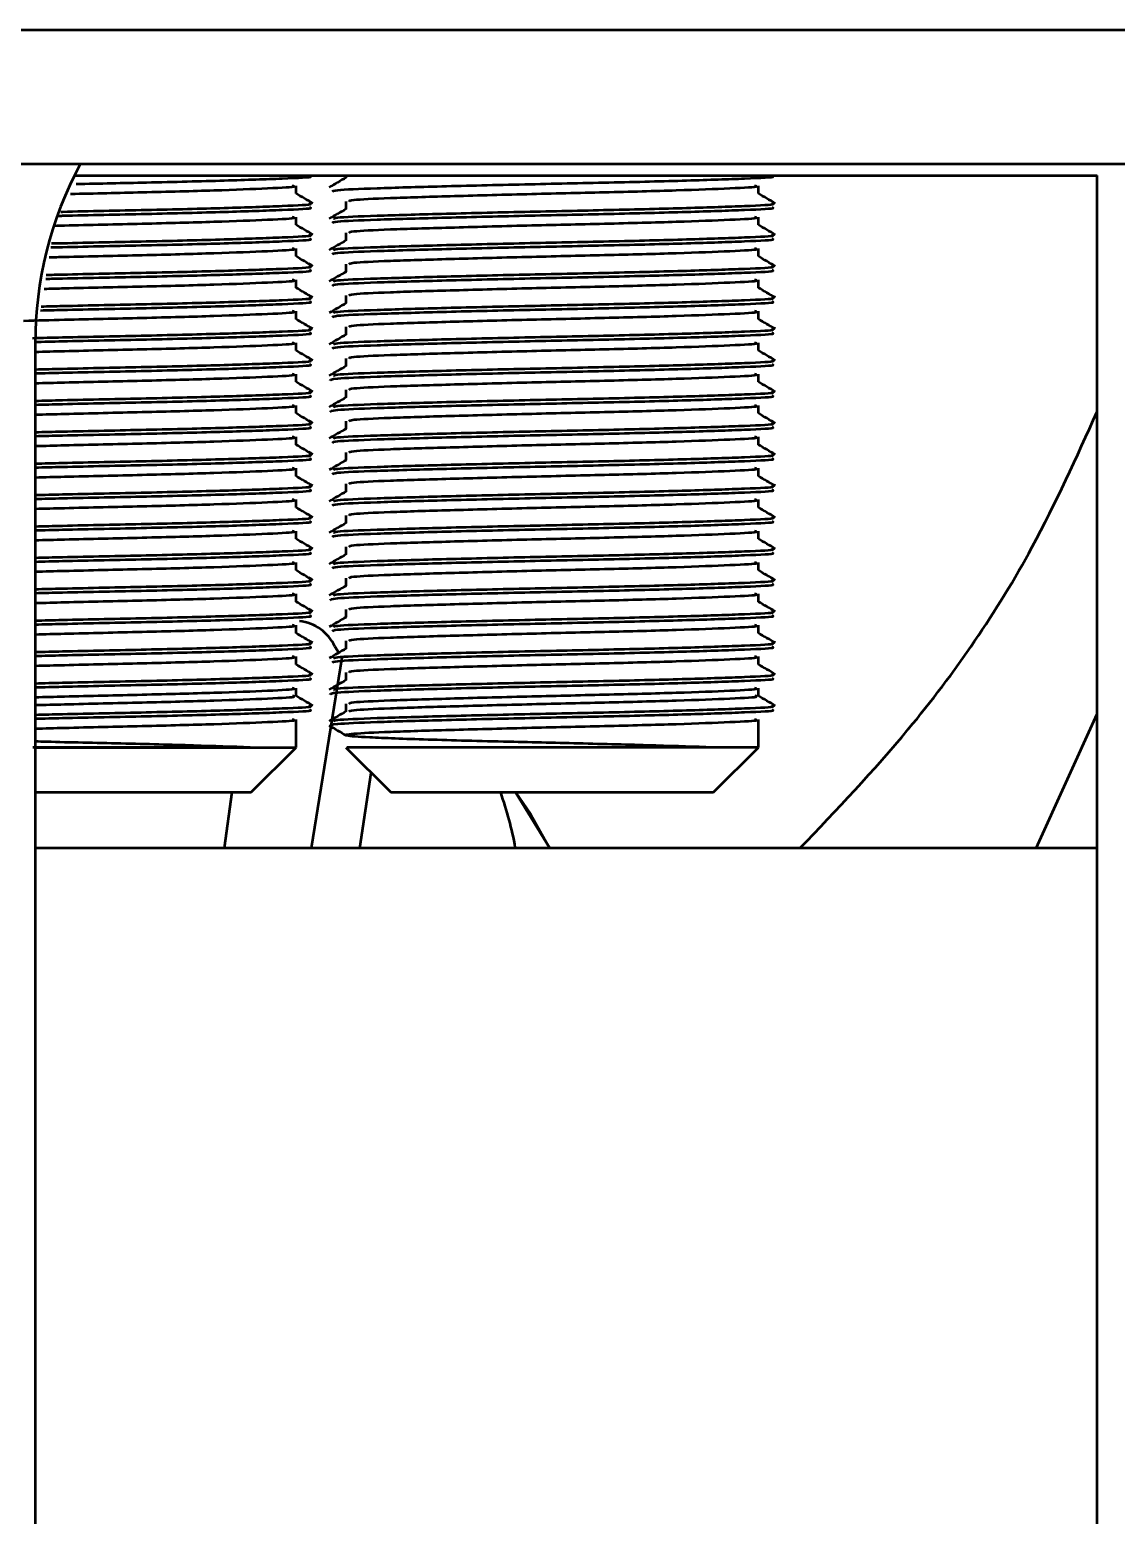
# Model space of a CAD drawing. Header units: millimetres. Extents: x 263 to 2983, y 441 to 2500.
# Drawn here: x 1616.37 to 1626.06, y 2471.65 to 2484.9 of the extents above; entities that cross this region are included whole.
import ezdxf

# ---------------------------------------------------------------- set-up
doc = ezdxf.new("R2010")
doc.units = ezdxf.units.MM
doc.header["$LTSCALE"] = 0.5
doc.layers.add('BOL', color=7, linetype='Continuous', lineweight=50)

msp = doc.modelspace()

# ---------------------------------------------------------------- linework, layer by layer
at = {"layer": 'BOL'}
for p, q in [((1512.739, 2484.896), (2400.823, 2484.896)), ((1626.234, 2483.696), (1608.9, 2483.696)), ((1616.764, 2483.596), (1625.888, 2483.596)), ((1618.743, 2483.435), (1618.743, 2483.505)), ((1619.187, 2483.596), (1619.187, 2483.576)), ((1622.867, 2483.435), (1622.867, 2483.505)), ((1625.888, 2465.096), (1625.888, 2483.596)), ((1619.187, 2483.365), (1619.187, 2483.296)), ((1618.743, 2483.155), (1618.743, 2483.225)), ((1622.867, 2483.155), (1622.867, 2483.225)), ((1619.187, 2483.085), (1619.187, 2483.016)), ((1618.743, 2482.875), (1618.743, 2482.945)), ((1622.867, 2482.875), (1622.867, 2482.945)), ((1619.187, 2482.805), (1619.187, 2482.736)), ((1618.743, 2482.595), (1618.743, 2482.665)), ((1622.867, 2482.595), (1622.867, 2482.665)), ((1619.187, 2482.525), (1619.187, 2482.456)), ((1618.743, 2482.315), (1618.743, 2482.385)), ((1622.867, 2482.315), (1622.867, 2482.385)), ((1619.187, 2482.245), (1619.187, 2482.176)), ((1616.416, 2482.096), (1616.416, 2456.096)), ((1618.743, 2482.035), (1618.743, 2482.105)), ((1622.867, 2482.035), (1622.867, 2482.105)), ((1619.187, 2481.965), (1619.187, 2481.896)), ((1618.743, 2481.755), (1618.743, 2481.825)), ((1622.867, 2481.755), (1622.867, 2481.825)), ((1619.187, 2481.685), (1619.187, 2481.616)), ((1618.743, 2481.475), (1618.743, 2481.545)), ((1622.867, 2481.475), (1622.867, 2481.545)), ((1619.187, 2481.405), (1619.187, 2481.336)), ((1618.743, 2481.195), (1618.743, 2481.265)), ((1622.867, 2481.195), (1622.867, 2481.265)), ((1619.187, 2481.125), (1619.187, 2481.056)), ((1618.743, 2480.915), (1618.743, 2480.985)), ((1622.867, 2480.915), (1622.867, 2480.985)), ((1619.187, 2480.845), (1619.187, 2480.776)), ((1618.743, 2480.635), (1618.743, 2480.705)), ((1622.867, 2480.635), (1622.867, 2480.705)), ((1619.187, 2480.565), (1619.187, 2480.496)), ((1618.743, 2480.355), (1618.743, 2480.425)), ((1622.867, 2480.355), (1622.867, 2480.425)), ((1619.187, 2480.285), (1619.187, 2480.216)), ((1618.743, 2480.075), (1618.743, 2480.145)), ((1622.867, 2480.075), (1622.867, 2480.145)), ((1619.187, 2480.005), (1619.187, 2479.936)), ((1618.743, 2479.795), (1618.743, 2479.865)), ((1622.867, 2479.795), (1622.867, 2479.865)), ((1619.187, 2479.725), (1619.187, 2479.656)), ((1618.743, 2479.515), (1618.743, 2479.585)), ((1622.867, 2479.515), (1622.867, 2479.585)), ((1619.123, 2479.339), (1619.089, 2479.395)), ((1619.187, 2479.445), (1619.187, 2479.376)), ((1618.743, 2479.235), (1618.743, 2479.305)), ((1619.15, 2479.295), (1618.879, 2477.596)), ((1622.867, 2479.235), (1622.867, 2479.305)), ((1619.187, 2479.165), (1619.187, 2479.096)), ((1618.743, 2478.955), (1618.743, 2479.025)), ((1622.867, 2478.955), (1622.867, 2479.025)), ((1619.187, 2478.885), (1619.187, 2478.816)), ((1618.743, 2478.496), (1618.743, 2478.745)), ((1622.867, 2478.496), (1622.867, 2478.745)), ((1625.346, 2477.596), (1625.888, 2478.794)), ((1618.334, 2478.496), (1616.395, 2478.496)), ((1616.406, 2478.496), (1618.743, 2478.496)), ((1618.343, 2478.096), (1618.743, 2478.496)), ((1619.187, 2478.496), (1619.587, 2478.096)), ((1622.867, 2478.496), (1619.197, 2478.496)), ((1622.467, 2478.096), (1622.867, 2478.496)), ((1619.312, 2477.596), (1619.413, 2478.27)), ((1616.416, 2478.096), (1618.343, 2478.096)), ((1618.171, 2478.096), (1618.101, 2477.596)), ((1619.587, 2478.096), (1622.467, 2478.096)), ((1621.007, 2477.596), (1620.7, 2478.096)), ((1625.888, 2477.596), (1616.416, 2477.596)), ((1620.7, 2477.596), (1620.699, 2477.597))]:
    msp.add_line(p, q, dxfattribs=at)
at = {"layer": 'BOL', "flags": 128}
msp.add_lwpolyline([(1620.7, 2478.096), (1620.836, 2477.897), (1621.005, 2477.599)], dxfattribs=at)
at = {"layer": 'BOL'}
for centre, radius, start, end in [((1619.762, 2482.109), 3.345, 151.6812, 180.2238), ((1618.733, 2479.23), 0.393, 24.9284, 84.1579)]:
    msp.add_arc(centre, radius, start, end, dxfattribs=at)
for points, knots in [([(1616.732, 2483.432), (1616.947, 2483.437), (1617.402, 2483.447), (1618.044, 2483.464), (1618.518, 2483.483), (1618.755, 2483.495), (1618.718, 2483.503), (1618.708, 2483.505)], [0, 0, 0, 0, 0.209955, 0.444256, 0.680073, 0.918343, 1, 1, 1, 1]), ([(1616.781, 2483.521), (1616.992, 2483.525), (1617.463, 2483.535), (1618.139, 2483.552), (1618.647, 2483.57), (1618.902, 2483.582), (1618.87, 2483.589), (1618.864, 2483.59)], [0, 0, 0, 0, 0.201003, 0.448002, 0.69659, 0.947762, 1, 1, 1, 1]), ([(1619.19, 2483.578), (1619.164, 2483.563), (1619.114, 2483.534), (1619.063, 2483.505), (1619.038, 2483.49)], [0, 0, 0, 0, 0.5039327, 1, 1, 1, 1]), ([(1619.067, 2483.453), (1619.07, 2483.457), (1619.078, 2483.468), (1619.433, 2483.483), (1620.021, 2483.5), (1620.768, 2483.518), (1621.55, 2483.534), (1622.263, 2483.552), (1622.772, 2483.57), (1623.026, 2483.582), (1622.994, 2483.589), (1622.989, 2483.59)], [0, 0, 0, 0, 0.092152, 0.2167838, 0.3410015, 0.4688058, 0.591676, 0.7179001, 0.8449411, 0.9733085, 1, 1, 1, 1]), ([(1619.216, 2483.365), (1619.219, 2483.37), (1619.226, 2483.38), (1619.554, 2483.396), (1620.098, 2483.412), (1620.787, 2483.431), (1621.51, 2483.447), (1622.168, 2483.464), (1622.642, 2483.483), (1622.88, 2483.495), (1622.842, 2483.503), (1622.833, 2483.505)], [0, 0, 0, 0, 0.090903, 0.213369, 0.335434, 0.461023, 0.581759, 0.705796, 0.830634, 0.956772, 1, 1, 1, 1]), ([(1618.894, 2483.347), (1618.869, 2483.362), (1618.818, 2483.391), (1618.768, 2483.42), (1618.743, 2483.435)], [0, 0, 0, 0, 0.497482, 1, 1, 1, 1]), ([(1623.019, 2483.347), (1622.993, 2483.362), (1622.942, 2483.391), (1622.892, 2483.42), (1622.867, 2483.435)], [0, 0, 0, 0, 0.497567, 1, 1, 1, 1]), ([(1616.624, 2483.237), (1616.636, 2483.237), (1616.884, 2483.244), (1617.431, 2483.254), (1618.137, 2483.272), (1618.648, 2483.29), (1618.902, 2483.302), (1618.87, 2483.309), (1618.864, 2483.31)], [0, 0, 0, 0, 0.011006, 0.239762, 0.474779, 0.711308, 0.950296, 1, 1, 1, 1]), ([(1616.644, 2483.273), (1616.649, 2483.273), (1616.891, 2483.279), (1617.431, 2483.289), (1618.136, 2483.307), (1618.651, 2483.325), (1618.908, 2483.338), (1618.867, 2483.346), (1618.857, 2483.348)], [0, 0, 0, 0, 0.004578, 0.22747, 0.456463, 0.68693, 0.919792, 1, 1, 1, 1]), ([(1619.19, 2483.298), (1619.164, 2483.283), (1619.114, 2483.254), (1619.063, 2483.225), (1619.038, 2483.21)], [0, 0, 0, 0, 0.503728, 1, 1, 1, 1]), ([(1619.067, 2483.173), (1619.07, 2483.177), (1619.078, 2483.188), (1619.433, 2483.203), (1620.021, 2483.22), (1620.768, 2483.238), (1621.55, 2483.254), (1622.263, 2483.272), (1622.772, 2483.29), (1623.026, 2483.302), (1622.994, 2483.309), (1622.989, 2483.31)], [0, 0, 0, 0, 0.092152, 0.216784, 0.341002, 0.468806, 0.591676, 0.7179, 0.844941, 0.973309, 1, 1, 1, 1]), ([(1619.077, 2483.211), (1619.08, 2483.214), (1619.091, 2483.224), (1619.435, 2483.238), (1620.02, 2483.255), (1620.768, 2483.273), (1621.55, 2483.289), (1622.262, 2483.307), (1622.774, 2483.325), (1623.031, 2483.337), (1622.992, 2483.345), (1622.983, 2483.347)], [0, 0, 0, 0, 0.0739189, 0.1992892, 0.3242431, 0.4528044, 0.5764026, 0.7033747, 0.8311684, 0.9602963, 1, 1, 1, 1]), ([(1616.586, 2483.148), (1616.616, 2483.149), (1616.865, 2483.156), (1617.39, 2483.167), (1618.042, 2483.184), (1618.518, 2483.203), (1618.755, 2483.215), (1618.718, 2483.223), (1618.708, 2483.225)], [0, 0, 0, 0, 0.0299587, 0.2472577, 0.4704962, 0.6951784, 0.9221984, 1, 1, 1, 1]), ([(1618.894, 2483.067), (1618.869, 2483.082), (1618.818, 2483.111), (1618.768, 2483.14), (1618.743, 2483.155)], [0, 0, 0, 0, 0.49771, 1, 1, 1, 1]), ([(1619.216, 2483.085), (1619.219, 2483.09), (1619.226, 2483.1), (1619.554, 2483.116), (1620.098, 2483.132), (1620.787, 2483.151), (1621.51, 2483.167), (1622.168, 2483.184), (1622.642, 2483.203), (1622.88, 2483.215), (1622.842, 2483.223), (1622.833, 2483.225)], [0, 0, 0, 0, 0.090903, 0.213369, 0.335434, 0.461023, 0.581759, 0.705796, 0.830634, 0.956772, 1, 1, 1, 1]), ([(1623.019, 2483.067), (1622.993, 2483.082), (1622.942, 2483.111), (1622.892, 2483.14), (1622.867, 2483.155)], [0, 0, 0, 0, 0.497649, 1, 1, 1, 1]), ([(1616.555, 2482.956), (1616.589, 2482.956), (1616.86, 2482.963), (1617.43, 2482.974), (1618.137, 2482.992), (1618.648, 2483.01), (1618.902, 2483.022), (1618.87, 2483.029), (1618.864, 2483.03)], [0, 0, 0, 0, 0.0324381, 0.2562362, 0.4861603, 0.7175642, 0.9513728, 1, 1, 1, 1]), ([(1616.561, 2482.991), (1616.593, 2482.991), (1616.862, 2482.998), (1617.43, 2483.009), (1618.136, 2483.027), (1618.651, 2483.045), (1618.908, 2483.058), (1618.867, 2483.066), (1618.857, 2483.068)], [0, 0, 0, 0, 0.029763, 0.247015, 0.470215, 0.694851, 0.921821, 1, 1, 1, 1]), ([(1619.19, 2483.018), (1619.164, 2483.003), (1619.114, 2482.974), (1619.063, 2482.945), (1619.038, 2482.93)], [0, 0, 0, 0, 0.503461, 1, 1, 1, 1]), ([(1619.067, 2482.893), (1619.07, 2482.897), (1619.078, 2482.908), (1619.433, 2482.923), (1620.021, 2482.94), (1620.768, 2482.958), (1621.55, 2482.974), (1622.263, 2482.992), (1622.772, 2483.01), (1623.026, 2483.022), (1622.994, 2483.029), (1622.989, 2483.03)], [0, 0, 0, 0, 0.092152, 0.216784, 0.341002, 0.468806, 0.591676, 0.7179, 0.844941, 0.973308, 1, 1, 1, 1]), ([(1619.077, 2482.931), (1619.08, 2482.934), (1619.091, 2482.944), (1619.435, 2482.958), (1620.02, 2482.975), (1620.768, 2482.993), (1621.55, 2483.009), (1622.262, 2483.027), (1622.774, 2483.045), (1623.031, 2483.057), (1622.992, 2483.065), (1622.983, 2483.067)], [0, 0, 0, 0, 0.073908, 0.199259, 0.324193, 0.452735, 0.576315, 0.703267, 0.831041, 0.96015, 1, 1, 1, 1]), ([(1616.541, 2482.867), (1616.586, 2482.868), (1616.849, 2482.875), (1617.39, 2482.886), (1618.042, 2482.904), (1618.518, 2482.923), (1618.755, 2482.935), (1618.718, 2482.943), (1618.708, 2482.945)], [0, 0, 0, 0, 0.04429, 0.258379, 0.478319, 0.699682, 0.923348, 1, 1, 1, 1]), ([(1618.894, 2482.787), (1618.869, 2482.802), (1618.818, 2482.831), (1618.768, 2482.86), (1618.743, 2482.875)], [0, 0, 0, 0, 0.497795, 1, 1, 1, 1]), ([(1619.216, 2482.805), (1619.219, 2482.81), (1619.226, 2482.82), (1619.554, 2482.836), (1620.098, 2482.852), (1620.787, 2482.871), (1621.51, 2482.887), (1622.168, 2482.904), (1622.642, 2482.923), (1622.88, 2482.935), (1622.842, 2482.943), (1622.833, 2482.945)], [0, 0, 0, 0, 0.0909031, 0.2133689, 0.3354336, 0.4610226, 0.5817589, 0.7057956, 0.8306343, 0.9567718, 1, 1, 1, 1]), ([(1623.019, 2482.787), (1622.993, 2482.802), (1622.942, 2482.831), (1622.892, 2482.86), (1622.867, 2482.875)], [0, 0, 0, 0, 0.497877, 1, 1, 1, 1]), ([(1616.51, 2482.674), (1616.559, 2482.676), (1616.844, 2482.683), (1617.43, 2482.694), (1618.137, 2482.712), (1618.648, 2482.73), (1618.902, 2482.742), (1618.87, 2482.749), (1618.864, 2482.75)], [0, 0, 0, 0, 0.04605, 0.2667, 0.493389, 0.721538, 0.952057, 1, 1, 1, 1]), ([(1616.515, 2482.71), (1616.563, 2482.711), (1616.846, 2482.718), (1617.43, 2482.729), (1618.136, 2482.747), (1618.651, 2482.765), (1618.908, 2482.777), (1618.867, 2482.786), (1618.857, 2482.788)], [0, 0, 0, 0, 0.043011, 0.257297, 0.477449, 0.699017, 0.922889, 1, 1, 1, 1]), ([(1619.19, 2482.738), (1619.164, 2482.723), (1619.114, 2482.694), (1619.063, 2482.665), (1619.038, 2482.65)], [0, 0, 0, 0, 0.503293, 1, 1, 1, 1]), ([(1619.067, 2482.613), (1619.07, 2482.617), (1619.078, 2482.628), (1619.433, 2482.643), (1620.021, 2482.66), (1620.768, 2482.678), (1621.55, 2482.694), (1622.263, 2482.712), (1622.772, 2482.73), (1623.026, 2482.742), (1622.994, 2482.749), (1622.989, 2482.75)], [0, 0, 0, 0, 0.092152, 0.216784, 0.341002, 0.468806, 0.591676, 0.7179, 0.844941, 0.973308, 1, 1, 1, 1]), ([(1619.077, 2482.651), (1619.08, 2482.654), (1619.091, 2482.664), (1619.435, 2482.678), (1620.02, 2482.695), (1620.768, 2482.713), (1621.55, 2482.729), (1622.262, 2482.747), (1622.774, 2482.765), (1623.031, 2482.777), (1622.992, 2482.785), (1622.983, 2482.787)], [0, 0, 0, 0, 0.0738964, 0.1992284, 0.324144, 0.4526662, 0.5762268, 0.70316, 0.8309147, 0.9600032, 1, 1, 1, 1]), ([(1616.496, 2482.586), (1616.556, 2482.587), (1616.833, 2482.595), (1617.39, 2482.606), (1618.042, 2482.624), (1618.518, 2482.643), (1618.755, 2482.655), (1618.718, 2482.663), (1618.708, 2482.665)], [0, 0, 0, 0, 0.058202, 0.269174, 0.485913, 0.704053, 0.924463, 1, 1, 1, 1]), ([(1618.894, 2482.507), (1618.869, 2482.522), (1618.818, 2482.551), (1618.768, 2482.58), (1618.743, 2482.595)], [0, 0, 0, 0, 0.498025, 1, 1, 1, 1]), ([(1619.216, 2482.525), (1619.219, 2482.53), (1619.226, 2482.54), (1619.554, 2482.556), (1620.098, 2482.572), (1620.787, 2482.591), (1621.51, 2482.607), (1622.168, 2482.624), (1622.642, 2482.643), (1622.88, 2482.655), (1622.842, 2482.663), (1622.833, 2482.665)], [0, 0, 0, 0, 0.090903, 0.2133687, 0.3354336, 0.4610226, 0.5817589, 0.7057956, 0.8306343, 0.9567718, 1, 1, 1, 1]), ([(1623.019, 2482.507), (1622.993, 2482.522), (1622.942, 2482.551), (1622.892, 2482.58), (1622.867, 2482.595)], [0, 0, 0, 0, 0.497963, 1, 1, 1, 1]), ([(1616.464, 2482.393), (1616.529, 2482.395), (1616.828, 2482.402), (1617.429, 2482.414), (1618.137, 2482.432), (1618.648, 2482.45), (1618.902, 2482.462), (1618.87, 2482.469), (1618.864, 2482.47)], [0, 0, 0, 0, 0.059274, 0.276865, 0.500412, 0.725398, 0.952722, 1, 1, 1, 1]), ([(1616.47, 2482.428), (1616.532, 2482.43), (1616.83, 2482.437), (1617.43, 2482.449), (1618.136, 2482.467), (1618.651, 2482.485), (1618.908, 2482.497), (1618.867, 2482.506), (1618.857, 2482.508)], [0, 0, 0, 0, 0.055907, 0.2673054, 0.4844905, 0.7030733, 0.9239277, 1, 1, 1, 1]), ([(1619.19, 2482.458), (1619.164, 2482.443), (1619.114, 2482.414), (1619.063, 2482.385), (1619.038, 2482.37)], [0, 0, 0, 0, 0.503207, 1, 1, 1, 1]), ([(1619.067, 2482.333), (1619.07, 2482.337), (1619.078, 2482.348), (1619.433, 2482.363), (1620.021, 2482.38), (1620.768, 2482.398), (1621.55, 2482.414), (1622.263, 2482.432), (1622.772, 2482.45), (1623.026, 2482.462), (1622.994, 2482.469), (1622.989, 2482.47)], [0, 0, 0, 0, 0.092152, 0.216784, 0.341001, 0.468806, 0.591676, 0.7179, 0.844941, 0.973308, 1, 1, 1, 1]), ([(1619.077, 2482.371), (1619.08, 2482.374), (1619.091, 2482.384), (1619.435, 2482.398), (1620.02, 2482.415), (1620.768, 2482.433), (1621.55, 2482.449), (1622.262, 2482.467), (1622.775, 2482.485), (1623.031, 2482.497), (1622.992, 2482.505), (1622.983, 2482.507)], [0, 0, 0, 0, 0.073886, 0.199199, 0.324096, 0.4526, 0.576142, 0.703056, 0.830792, 0.959862, 1, 1, 1, 1]), ([(1616.313, 2482.301), (1616.433, 2482.304), (1616.769, 2482.313), (1617.389, 2482.327), (1618.043, 2482.344), (1618.518, 2482.363), (1618.755, 2482.375), (1618.718, 2482.383), (1618.708, 2482.385)], [0, 0, 0, 0, 0.11037, 0.309656, 0.514389, 0.720447, 0.928648, 1, 1, 1, 1]), ([(1618.894, 2482.227), (1618.869, 2482.242), (1618.818, 2482.271), (1618.768, 2482.3), (1618.743, 2482.315)], [0, 0, 0, 0, 0.498113, 1, 1, 1, 1]), ([(1619.216, 2482.245), (1619.219, 2482.25), (1619.226, 2482.26), (1619.554, 2482.276), (1620.098, 2482.292), (1620.787, 2482.311), (1621.51, 2482.327), (1622.168, 2482.344), (1622.642, 2482.363), (1622.88, 2482.375), (1622.842, 2482.383), (1622.833, 2482.385)], [0, 0, 0, 0, 0.090903, 0.213369, 0.335434, 0.461023, 0.581759, 0.705796, 0.830634, 0.956772, 1, 1, 1, 1]), ([(1623.019, 2482.227), (1622.993, 2482.242), (1622.942, 2482.271), (1622.892, 2482.3), (1622.867, 2482.315)], [0, 0, 0, 0, 0.498194, 1, 1, 1, 1]), ([(1616.391, 2482.146), (1616.479, 2482.149), (1616.803, 2482.157), (1617.429, 2482.169), (1618.136, 2482.187), (1618.651, 2482.205), (1618.908, 2482.217), (1618.867, 2482.226), (1618.857, 2482.228)], [0, 0, 0, 0, 0.0776134, 0.2841514, 0.496343, 0.7099002, 0.9256767, 1, 1, 1, 1]), ([(1616.408, 2482.112), (1616.491, 2482.114), (1616.809, 2482.122), (1617.429, 2482.134), (1618.137, 2482.152), (1618.648, 2482.17), (1618.902, 2482.182), (1618.87, 2482.189), (1618.864, 2482.19)], [0, 0, 0, 0, 0.0751345, 0.289057, 0.5088349, 0.7300275, 0.9535188, 1, 1, 1, 1]), ([(1619.19, 2482.178), (1619.164, 2482.163), (1619.114, 2482.134), (1619.063, 2482.105), (1619.038, 2482.09)], [0, 0, 0, 0, 0.5028496, 1, 1, 1, 1]), ([(1619.067, 2482.053), (1619.07, 2482.057), (1619.078, 2482.068), (1619.433, 2482.083), (1620.021, 2482.1), (1620.768, 2482.118), (1621.55, 2482.134), (1622.263, 2482.152), (1622.772, 2482.17), (1623.026, 2482.182), (1622.994, 2482.189), (1622.989, 2482.19)], [0, 0, 0, 0, 0.092152, 0.216784, 0.341002, 0.468806, 0.591676, 0.7179, 0.844941, 0.973309, 1, 1, 1, 1]), ([(1619.077, 2482.091), (1619.08, 2482.094), (1619.091, 2482.104), (1619.435, 2482.118), (1620.02, 2482.135), (1620.768, 2482.153), (1621.55, 2482.169), (1622.262, 2482.187), (1622.775, 2482.205), (1623.031, 2482.217), (1622.992, 2482.225), (1622.983, 2482.227)], [0, 0, 0, 0, 0.073874, 0.199169, 0.324047, 0.452531, 0.576054, 0.702949, 0.830666, 0.959715, 1, 1, 1, 1]), ([(1616.416, 2482.024), (1616.502, 2482.026), (1616.806, 2482.034), (1617.389, 2482.047), (1618.043, 2482.064), (1618.518, 2482.083), (1618.755, 2482.095), (1618.718, 2482.103), (1618.708, 2482.105)], [0, 0, 0, 0, 0.081497, 0.287251, 0.498629, 0.711374, 0.926332, 1, 1, 1, 1]), ([(1619.216, 2481.965), (1619.219, 2481.97), (1619.226, 2481.98), (1619.554, 2481.996), (1620.098, 2482.012), (1620.787, 2482.031), (1621.51, 2482.047), (1622.168, 2482.064), (1622.642, 2482.083), (1622.88, 2482.095), (1622.842, 2482.103), (1622.833, 2482.105)], [0, 0, 0, 0, 0.090903, 0.213369, 0.335434, 0.461023, 0.581759, 0.705796, 0.830634, 0.956772, 1, 1, 1, 1]), ([(1616.416, 2481.867), (1616.496, 2481.869), (1616.812, 2481.877), (1617.429, 2481.889), (1618.136, 2481.907), (1618.651, 2481.925), (1618.908, 2481.938), (1618.867, 2481.946), (1618.857, 2481.948)], [0, 0, 0, 0, 0.070716, 0.278799, 0.492577, 0.707731, 0.925121, 1, 1, 1, 1]), ([(1616.416, 2481.832), (1616.496, 2481.834), (1616.812, 2481.842), (1617.429, 2481.854), (1618.137, 2481.872), (1618.648, 2481.89), (1618.902, 2481.902), (1618.87, 2481.909), (1618.864, 2481.91)], [0, 0, 0, 0, 0.072878, 0.287322, 0.507637, 0.729369, 0.953405, 1, 1, 1, 1]), ([(1618.894, 2481.947), (1618.869, 2481.962), (1618.818, 2481.991), (1618.768, 2482.02), (1618.743, 2482.035)], [0, 0, 0, 0, 0.498262, 1, 1, 1, 1]), ([(1619.047, 2481.768), (1619.049, 2481.774), (1619.052, 2481.786), (1619.43, 2481.803), (1620.022, 2481.82), (1620.767, 2481.838), (1621.55, 2481.854), (1622.263, 2481.872), (1622.772, 2481.89), (1623.026, 2481.902), (1622.994, 2481.909), (1622.989, 2481.91)], [0, 0, 0, 0, 0.123338, 0.243689, 0.363639, 0.487053, 0.605703, 0.727591, 0.850268, 0.974225, 1, 1, 1, 1]), ([(1619.077, 2481.811), (1619.08, 2481.814), (1619.091, 2481.824), (1619.435, 2481.838), (1620.02, 2481.855), (1620.768, 2481.873), (1621.55, 2481.889), (1622.262, 2481.907), (1622.775, 2481.925), (1623.031, 2481.937), (1622.992, 2481.945), (1622.983, 2481.947)], [0, 0, 0, 0, 0.073863, 0.199138, 0.323997, 0.452462, 0.575966, 0.702842, 0.830539, 0.959569, 1, 1, 1, 1]), ([(1623.019, 2481.947), (1622.993, 2481.962), (1622.942, 2481.991), (1622.892, 2482.02), (1622.867, 2482.035)], [0, 0, 0, 0, 0.498198, 1, 1, 1, 1]), ([(1616.416, 2481.744), (1616.502, 2481.746), (1616.806, 2481.754), (1617.389, 2481.767), (1618.043, 2481.784), (1618.518, 2481.803), (1618.755, 2481.815), (1618.718, 2481.823), (1618.708, 2481.825)], [0, 0, 0, 0, 0.081497, 0.287251, 0.498629, 0.711374, 0.926332, 1, 1, 1, 1]), ([(1619.19, 2481.898), (1619.164, 2481.883), (1619.114, 2481.854), (1619.063, 2481.825), (1619.038, 2481.81)], [0, 0, 0, 0, 0.502635, 1, 1, 1, 1]), ([(1619.216, 2481.685), (1619.219, 2481.69), (1619.226, 2481.7), (1619.554, 2481.716), (1620.098, 2481.732), (1620.787, 2481.751), (1621.51, 2481.767), (1622.168, 2481.784), (1622.642, 2481.803), (1622.88, 2481.815), (1622.842, 2481.823), (1622.833, 2481.825)], [0, 0, 0, 0, 0.0909031, 0.2133689, 0.3354336, 0.4610226, 0.5817589, 0.7057956, 0.8306343, 0.9567718, 1, 1, 1, 1]), ([(1616.416, 2481.587), (1616.496, 2481.589), (1616.812, 2481.597), (1617.429, 2481.609), (1618.136, 2481.627), (1618.651, 2481.645), (1618.908, 2481.657), (1618.867, 2481.666), (1618.857, 2481.668)], [0, 0, 0, 0, 0.070716, 0.278799, 0.492577, 0.707731, 0.925121, 1, 1, 1, 1]), ([(1618.894, 2481.667), (1618.869, 2481.682), (1618.818, 2481.711), (1618.768, 2481.74), (1618.743, 2481.755)], [0, 0, 0, 0, 0.498436, 1, 1, 1, 1]), ([(1619.077, 2481.531), (1619.08, 2481.534), (1619.091, 2481.544), (1619.435, 2481.558), (1620.02, 2481.575), (1620.768, 2481.593), (1621.55, 2481.609), (1622.262, 2481.627), (1622.775, 2481.645), (1623.031, 2481.657), (1622.992, 2481.665), (1622.983, 2481.667)], [0, 0, 0, 0, 0.073852, 0.199108, 0.323948, 0.452393, 0.575879, 0.702735, 0.830413, 0.959423, 1, 1, 1, 1]), ([(1623.019, 2481.667), (1622.993, 2481.682), (1622.942, 2481.711), (1622.892, 2481.74), (1622.867, 2481.755)], [0, 0, 0, 0, 0.498516, 1, 1, 1, 1]), ([(1616.416, 2481.552), (1616.496, 2481.554), (1616.812, 2481.562), (1617.429, 2481.574), (1618.137, 2481.592), (1618.648, 2481.61), (1618.902, 2481.622), (1618.87, 2481.629), (1618.864, 2481.63)], [0, 0, 0, 0, 0.072878, 0.287322, 0.507637, 0.729369, 0.953405, 1, 1, 1, 1]), ([(1616.416, 2481.464), (1616.502, 2481.466), (1616.806, 2481.474), (1617.389, 2481.487), (1618.043, 2481.504), (1618.518, 2481.523), (1618.755, 2481.535), (1618.718, 2481.543), (1618.708, 2481.545)], [0, 0, 0, 0, 0.081497, 0.287251, 0.498629, 0.711374, 0.926332, 1, 1, 1, 1]), ([(1619.19, 2481.618), (1619.164, 2481.603), (1619.114, 2481.574), (1619.063, 2481.545), (1619.038, 2481.53)], [0, 0, 0, 0, 0.502399, 1, 1, 1, 1]), ([(1619.047, 2481.488), (1619.049, 2481.494), (1619.052, 2481.506), (1619.43, 2481.523), (1620.022, 2481.54), (1620.767, 2481.558), (1621.55, 2481.574), (1622.263, 2481.592), (1622.772, 2481.61), (1623.026, 2481.622), (1622.994, 2481.629), (1622.989, 2481.63)], [0, 0, 0, 0, 0.123338, 0.243689, 0.36364, 0.487053, 0.605703, 0.727591, 0.850268, 0.974225, 1, 1, 1, 1]), ([(1619.216, 2481.405), (1619.219, 2481.41), (1619.226, 2481.42), (1619.554, 2481.436), (1620.098, 2481.452), (1620.787, 2481.471), (1621.51, 2481.487), (1622.168, 2481.504), (1622.642, 2481.523), (1622.88, 2481.535), (1622.842, 2481.543), (1622.833, 2481.545)], [0, 0, 0, 0, 0.090903, 0.2133687, 0.3354336, 0.4610226, 0.5817589, 0.7057956, 0.8306343, 0.9567718, 1, 1, 1, 1]), ([(1616.416, 2481.307), (1616.496, 2481.309), (1616.812, 2481.317), (1617.429, 2481.329), (1618.136, 2481.347), (1618.651, 2481.365), (1618.908, 2481.377), (1618.867, 2481.386), (1618.857, 2481.388)], [0, 0, 0, 0, 0.070716, 0.278799, 0.492577, 0.707731, 0.925121, 1, 1, 1, 1]), ([(1618.894, 2481.387), (1618.869, 2481.402), (1618.818, 2481.431), (1618.768, 2481.46), (1618.743, 2481.475)], [0, 0, 0, 0, 0.498583, 1, 1, 1, 1]), ([(1619.077, 2481.251), (1619.08, 2481.254), (1619.091, 2481.264), (1619.435, 2481.278), (1620.02, 2481.295), (1620.768, 2481.313), (1621.55, 2481.329), (1622.262, 2481.347), (1622.775, 2481.365), (1623.031, 2481.377), (1622.992, 2481.385), (1622.983, 2481.387)], [0, 0, 0, 0, 0.0738493, 0.1991012, 0.323937, 0.452377, 0.5758586, 0.7027108, 0.8303839, 0.9593899, 1, 1, 1, 1]), ([(1623.019, 2481.387), (1622.993, 2481.402), (1622.942, 2481.431), (1622.892, 2481.46), (1622.867, 2481.475)], [0, 0, 0, 0, 0.4986665, 1, 1, 1, 1]), ([(1623.237, 2477.596), (1623.567, 2477.942), (1624.346, 2478.758), (1625.25, 2480.076), (1625.705, 2481.083), (1625.888, 2481.49)], [0, 0, 0, 0, 0.3046079, 0.7187908, 1, 1, 1, 1]), ([(1616.416, 2481.272), (1616.496, 2481.274), (1616.812, 2481.282), (1617.429, 2481.294), (1618.137, 2481.312), (1618.648, 2481.33), (1618.902, 2481.342), (1618.87, 2481.349), (1618.864, 2481.35)], [0, 0, 0, 0, 0.072878, 0.287323, 0.507637, 0.729369, 0.953405, 1, 1, 1, 1]), ([(1616.416, 2481.184), (1616.502, 2481.186), (1616.806, 2481.194), (1617.389, 2481.207), (1618.043, 2481.224), (1618.518, 2481.243), (1618.755, 2481.255), (1618.718, 2481.263), (1618.708, 2481.265)], [0, 0, 0, 0, 0.0814969, 0.2872507, 0.4986286, 0.7113738, 0.926332, 1, 1, 1, 1]), ([(1619.19, 2481.338), (1619.164, 2481.323), (1619.114, 2481.294), (1619.063, 2481.265), (1619.038, 2481.25)], [0, 0, 0, 0, 0.502224, 1, 1, 1, 1]), ([(1619.067, 2481.213), (1619.07, 2481.217), (1619.078, 2481.228), (1619.433, 2481.243), (1620.021, 2481.26), (1620.768, 2481.278), (1621.55, 2481.294), (1622.263, 2481.312), (1622.772, 2481.33), (1623.026, 2481.342), (1622.994, 2481.349), (1622.989, 2481.35)], [0, 0, 0, 0, 0.092152, 0.216784, 0.341001, 0.468806, 0.591676, 0.7179, 0.844941, 0.973308, 1, 1, 1, 1]), ([(1619.216, 2481.125), (1619.219, 2481.13), (1619.226, 2481.14), (1619.554, 2481.156), (1620.098, 2481.172), (1620.787, 2481.191), (1621.51, 2481.207), (1622.168, 2481.224), (1622.642, 2481.243), (1622.88, 2481.255), (1622.842, 2481.263), (1622.833, 2481.265)], [0, 0, 0, 0, 0.090903, 0.213369, 0.335434, 0.461023, 0.581759, 0.705796, 0.830634, 0.956772, 1, 1, 1, 1]), ([(1618.894, 2481.107), (1618.869, 2481.122), (1618.818, 2481.151), (1618.768, 2481.18), (1618.743, 2481.195)], [0, 0, 0, 0, 0.498674, 1, 1, 1, 1]), ([(1623.019, 2481.107), (1622.993, 2481.122), (1622.942, 2481.151), (1622.892, 2481.18), (1622.867, 2481.195)], [0, 0, 0, 0, 0.498752, 1, 1, 1, 1]), ([(1616.416, 2481.027), (1616.496, 2481.029), (1616.812, 2481.037), (1617.429, 2481.049), (1618.136, 2481.067), (1618.651, 2481.085), (1618.908, 2481.097), (1618.867, 2481.106), (1618.857, 2481.108)], [0, 0, 0, 0, 0.070716, 0.278799, 0.492577, 0.707731, 0.925121, 1, 1, 1, 1]), ([(1616.416, 2480.992), (1616.496, 2480.994), (1616.812, 2481.002), (1617.429, 2481.014), (1618.137, 2481.032), (1618.648, 2481.05), (1618.902, 2481.062), (1618.87, 2481.069), (1618.864, 2481.07)], [0, 0, 0, 0, 0.072878, 0.287323, 0.507637, 0.729369, 0.953405, 1, 1, 1, 1]), ([(1616.416, 2480.904), (1616.502, 2480.906), (1616.806, 2480.914), (1617.389, 2480.927), (1618.043, 2480.944), (1618.518, 2480.963), (1618.755, 2480.975), (1618.718, 2480.983), (1618.708, 2480.985)], [0, 0, 0, 0, 0.081497, 0.287251, 0.498629, 0.711374, 0.926332, 1, 1, 1, 1]), ([(1619.19, 2481.058), (1619.164, 2481.043), (1619.114, 2481.014), (1619.063, 2480.985), (1619.038, 2480.97)], [0, 0, 0, 0, 0.501943, 1, 1, 1, 1]), ([(1619.067, 2480.933), (1619.07, 2480.937), (1619.078, 2480.948), (1619.433, 2480.963), (1620.021, 2480.98), (1620.768, 2480.998), (1621.55, 2481.014), (1622.263, 2481.032), (1622.772, 2481.05), (1623.026, 2481.062), (1622.994, 2481.069), (1622.989, 2481.07)], [0, 0, 0, 0, 0.092152, 0.216784, 0.341002, 0.468806, 0.591676, 0.7179, 0.844941, 0.973309, 1, 1, 1, 1]), ([(1619.077, 2480.971), (1619.08, 2480.974), (1619.091, 2480.984), (1619.435, 2480.998), (1620.02, 2481.015), (1620.768, 2481.033), (1621.55, 2481.049), (1622.262, 2481.067), (1622.775, 2481.085), (1623.031, 2481.097), (1622.992, 2481.105), (1622.983, 2481.107)], [0, 0, 0, 0, 0.073849, 0.199101, 0.323937, 0.452377, 0.575859, 0.702711, 0.830384, 0.95939, 1, 1, 1, 1]), ([(1619.216, 2480.845), (1619.219, 2480.85), (1619.226, 2480.86), (1619.554, 2480.876), (1620.098, 2480.892), (1620.787, 2480.911), (1621.51, 2480.927), (1622.168, 2480.944), (1622.642, 2480.963), (1622.88, 2480.975), (1622.842, 2480.983), (1622.833, 2480.985)], [0, 0, 0, 0, 0.090903, 0.213369, 0.335434, 0.461023, 0.581759, 0.705796, 0.830634, 0.956772, 1, 1, 1, 1]), ([(1618.894, 2480.827), (1618.869, 2480.842), (1618.818, 2480.871), (1618.768, 2480.9), (1618.743, 2480.915)], [0, 0, 0, 0, 0.498827, 1, 1, 1, 1]), ([(1623.019, 2480.827), (1622.993, 2480.842), (1622.942, 2480.871), (1622.892, 2480.9), (1622.867, 2480.915)], [0, 0, 0, 0, 0.4989043, 1, 1, 1, 1]), ([(1616.416, 2480.747), (1616.496, 2480.749), (1616.812, 2480.757), (1617.429, 2480.769), (1618.136, 2480.787), (1618.651, 2480.805), (1618.908, 2480.818), (1618.867, 2480.826), (1618.857, 2480.828)], [0, 0, 0, 0, 0.070716, 0.278799, 0.492577, 0.707731, 0.925121, 1, 1, 1, 1]), ([(1616.416, 2480.712), (1616.496, 2480.714), (1616.812, 2480.722), (1617.429, 2480.734), (1618.137, 2480.752), (1618.648, 2480.77), (1618.902, 2480.782), (1618.87, 2480.789), (1618.864, 2480.79)], [0, 0, 0, 0, 0.072878, 0.287322, 0.507637, 0.729369, 0.953405, 1, 1, 1, 1]), ([(1619.19, 2480.778), (1619.164, 2480.763), (1619.114, 2480.734), (1619.063, 2480.705), (1619.038, 2480.69)], [0, 0, 0, 0, 0.501723, 1, 1, 1, 1]), ([(1619.067, 2480.653), (1619.07, 2480.657), (1619.078, 2480.668), (1619.433, 2480.683), (1620.021, 2480.7), (1620.768, 2480.718), (1621.55, 2480.734), (1622.263, 2480.752), (1622.772, 2480.77), (1623.026, 2480.782), (1622.994, 2480.789), (1622.989, 2480.79)], [0, 0, 0, 0, 0.092152, 0.216784, 0.341002, 0.468806, 0.591676, 0.7179, 0.844941, 0.973308, 1, 1, 1, 1]), ([(1619.077, 2480.691), (1619.08, 2480.694), (1619.091, 2480.704), (1619.435, 2480.718), (1620.02, 2480.735), (1620.768, 2480.753), (1621.55, 2480.769), (1622.262, 2480.787), (1622.775, 2480.805), (1623.031, 2480.817), (1622.992, 2480.825), (1622.983, 2480.827)], [0, 0, 0, 0, 0.073849, 0.199101, 0.323937, 0.452377, 0.575859, 0.702711, 0.830384, 0.95939, 1, 1, 1, 1]), ([(1616.416, 2480.624), (1616.502, 2480.626), (1616.806, 2480.634), (1617.389, 2480.647), (1618.043, 2480.664), (1618.518, 2480.683), (1618.755, 2480.695), (1618.718, 2480.703), (1618.708, 2480.705)], [0, 0, 0, 0, 0.081497, 0.287251, 0.498629, 0.711374, 0.926332, 1, 1, 1, 1]), ([(1618.894, 2480.547), (1618.869, 2480.562), (1618.818, 2480.591), (1618.768, 2480.62), (1618.743, 2480.635)], [0, 0, 0, 0, 0.499151, 1, 1, 1, 1]), ([(1619.216, 2480.565), (1619.219, 2480.57), (1619.226, 2480.58), (1619.554, 2480.596), (1620.098, 2480.612), (1620.787, 2480.631), (1621.51, 2480.647), (1622.168, 2480.664), (1622.642, 2480.683), (1622.88, 2480.695), (1622.842, 2480.703), (1622.833, 2480.705)], [0, 0, 0, 0, 0.0909031, 0.2133689, 0.3354336, 0.4610226, 0.5817589, 0.7057956, 0.8306343, 0.9567718, 1, 1, 1, 1]), ([(1623.019, 2480.547), (1622.993, 2480.562), (1622.943, 2480.591), (1622.892, 2480.62), (1622.867, 2480.635)], [0, 0, 0, 0, 0.49908, 1, 1, 1, 1]), ([(1616.416, 2480.467), (1616.496, 2480.469), (1616.812, 2480.477), (1617.429, 2480.489), (1618.136, 2480.507), (1618.651, 2480.525), (1618.908, 2480.538), (1618.867, 2480.546), (1618.857, 2480.548)], [0, 0, 0, 0, 0.0707162, 0.2787988, 0.4925769, 0.707731, 0.9251211, 1, 1, 1, 1]), ([(1616.416, 2480.432), (1616.496, 2480.434), (1616.812, 2480.442), (1617.429, 2480.454), (1618.137, 2480.472), (1618.648, 2480.49), (1618.902, 2480.502), (1618.87, 2480.509), (1618.864, 2480.51)], [0, 0, 0, 0, 0.072878, 0.287322, 0.507637, 0.729369, 0.953405, 1, 1, 1, 1]), ([(1619.19, 2480.498), (1619.165, 2480.483), (1619.114, 2480.454), (1619.063, 2480.425), (1619.038, 2480.41)], [0, 0, 0, 0, 0.501482, 1, 1, 1, 1]), ([(1619.067, 2480.373), (1619.07, 2480.377), (1619.078, 2480.388), (1619.433, 2480.403), (1620.021, 2480.42), (1620.768, 2480.438), (1621.55, 2480.454), (1622.263, 2480.472), (1622.772, 2480.49), (1623.026, 2480.502), (1622.994, 2480.509), (1622.989, 2480.51)], [0, 0, 0, 0, 0.092152, 0.216784, 0.341002, 0.468806, 0.591676, 0.7179, 0.844941, 0.973308, 1, 1, 1, 1]), ([(1619.077, 2480.411), (1619.08, 2480.414), (1619.091, 2480.424), (1619.435, 2480.438), (1620.02, 2480.455), (1620.768, 2480.473), (1621.55, 2480.489), (1622.262, 2480.507), (1622.775, 2480.525), (1623.031, 2480.537), (1622.992, 2480.545), (1622.983, 2480.547)], [0, 0, 0, 0, 0.073849, 0.199101, 0.323937, 0.452377, 0.575859, 0.702711, 0.830384, 0.95939, 1, 1, 1, 1]), ([(1616.416, 2480.344), (1616.502, 2480.346), (1616.806, 2480.354), (1617.389, 2480.367), (1618.043, 2480.384), (1618.518, 2480.403), (1618.755, 2480.415), (1618.718, 2480.423), (1618.708, 2480.425)], [0, 0, 0, 0, 0.081497, 0.287251, 0.498629, 0.711374, 0.926332, 1, 1, 1, 1]), ([(1618.894, 2480.267), (1618.869, 2480.282), (1618.818, 2480.311), (1618.768, 2480.34), (1618.743, 2480.355)], [0, 0, 0, 0, 0.499159, 1, 1, 1, 1]), ([(1619.216, 2480.285), (1619.219, 2480.29), (1619.226, 2480.3), (1619.554, 2480.316), (1620.098, 2480.332), (1620.787, 2480.351), (1621.51, 2480.367), (1622.168, 2480.384), (1622.642, 2480.403), (1622.88, 2480.415), (1622.842, 2480.423), (1622.833, 2480.425)], [0, 0, 0, 0, 0.090903, 0.2133687, 0.3354336, 0.4610226, 0.5817589, 0.7057956, 0.8306343, 0.9567718, 1, 1, 1, 1]), ([(1623.019, 2480.267), (1622.993, 2480.282), (1622.943, 2480.311), (1622.892, 2480.34), (1622.867, 2480.355)], [0, 0, 0, 0, 0.499234, 1, 1, 1, 1]), ([(1616.416, 2480.187), (1616.496, 2480.189), (1616.812, 2480.197), (1617.429, 2480.209), (1618.136, 2480.227), (1618.651, 2480.245), (1618.908, 2480.257), (1618.867, 2480.266), (1618.857, 2480.268)], [0, 0, 0, 0, 0.070716, 0.278799, 0.492577, 0.707731, 0.925121, 1, 1, 1, 1]), ([(1616.416, 2480.152), (1616.496, 2480.154), (1616.812, 2480.162), (1617.429, 2480.174), (1618.137, 2480.192), (1618.648, 2480.21), (1618.902, 2480.222), (1618.87, 2480.229), (1618.864, 2480.23)], [0, 0, 0, 0, 0.072878, 0.287323, 0.507637, 0.729369, 0.953405, 1, 1, 1, 1]), ([(1619.19, 2480.218), (1619.165, 2480.203), (1619.114, 2480.174), (1619.063, 2480.145), (1619.038, 2480.13)], [0, 0, 0, 0, 0.501155, 1, 1, 1, 1]), ([(1619.067, 2480.093), (1619.07, 2480.097), (1619.078, 2480.108), (1619.433, 2480.123), (1620.021, 2480.14), (1620.768, 2480.158), (1621.55, 2480.174), (1622.263, 2480.192), (1622.772, 2480.21), (1623.026, 2480.222), (1622.994, 2480.229), (1622.989, 2480.23)], [0, 0, 0, 0, 0.092152, 0.216784, 0.341001, 0.468806, 0.591676, 0.7179, 0.844941, 0.973308, 1, 1, 1, 1]), ([(1619.077, 2480.131), (1619.08, 2480.134), (1619.091, 2480.144), (1619.435, 2480.158), (1620.02, 2480.175), (1620.768, 2480.193), (1621.55, 2480.209), (1622.262, 2480.227), (1622.775, 2480.245), (1623.031, 2480.257), (1622.992, 2480.265), (1622.983, 2480.267)], [0, 0, 0, 0, 0.0738493, 0.1991012, 0.323937, 0.452377, 0.5758586, 0.7027108, 0.8303839, 0.9593899, 1, 1, 1, 1]), ([(1616.416, 2480.064), (1616.502, 2480.066), (1616.806, 2480.074), (1617.389, 2480.087), (1618.043, 2480.104), (1618.518, 2480.123), (1618.755, 2480.135), (1618.718, 2480.143), (1618.708, 2480.145)], [0, 0, 0, 0, 0.0814969, 0.2872507, 0.4986286, 0.7113738, 0.926332, 1, 1, 1, 1]), ([(1618.894, 2479.987), (1618.869, 2480.002), (1618.818, 2480.031), (1618.768, 2480.06), (1618.743, 2480.075)], [0, 0, 0, 0, 0.499399, 1, 1, 1, 1]), ([(1619.216, 2480.005), (1619.219, 2480.01), (1619.226, 2480.02), (1619.554, 2480.036), (1620.098, 2480.052), (1620.787, 2480.071), (1621.51, 2480.087), (1622.168, 2480.104), (1622.642, 2480.123), (1622.88, 2480.135), (1622.842, 2480.143), (1622.833, 2480.145)], [0, 0, 0, 0, 0.090903, 0.213369, 0.335434, 0.461023, 0.581759, 0.705796, 0.830634, 0.956772, 1, 1, 1, 1]), ([(1623.019, 2479.987), (1622.993, 2480.002), (1622.943, 2480.031), (1622.892, 2480.06), (1622.867, 2480.075)], [0, 0, 0, 0, 0.499327, 1, 1, 1, 1]), ([(1616.416, 2479.907), (1616.496, 2479.909), (1616.812, 2479.917), (1617.429, 2479.929), (1618.136, 2479.947), (1618.651, 2479.965), (1618.908, 2479.977), (1618.867, 2479.986), (1618.857, 2479.988)], [0, 0, 0, 0, 0.070716, 0.278799, 0.492577, 0.707731, 0.925121, 1, 1, 1, 1]), ([(1616.416, 2479.872), (1616.496, 2479.874), (1616.812, 2479.882), (1617.429, 2479.894), (1618.137, 2479.912), (1618.648, 2479.93), (1618.902, 2479.942), (1618.87, 2479.949), (1618.864, 2479.95)], [0, 0, 0, 0, 0.072878, 0.287323, 0.507637, 0.729369, 0.953405, 1, 1, 1, 1]), ([(1619.19, 2479.938), (1619.165, 2479.923), (1619.114, 2479.894), (1619.063, 2479.865), (1619.038, 2479.85)], [0, 0, 0, 0, 0.501016, 1, 1, 1, 1]), ([(1619.047, 2479.808), (1619.049, 2479.814), (1619.052, 2479.826), (1619.43, 2479.843), (1620.022, 2479.86), (1620.767, 2479.878), (1621.55, 2479.894), (1622.263, 2479.912), (1622.772, 2479.93), (1623.026, 2479.942), (1622.994, 2479.949), (1622.989, 2479.95)], [0, 0, 0, 0, 0.123338, 0.243689, 0.363639, 0.487053, 0.605703, 0.727591, 0.850268, 0.974226, 1, 1, 1, 1]), ([(1619.077, 2479.851), (1619.08, 2479.854), (1619.091, 2479.864), (1619.435, 2479.878), (1620.02, 2479.895), (1620.768, 2479.913), (1621.55, 2479.929), (1622.262, 2479.947), (1622.775, 2479.965), (1623.031, 2479.977), (1622.992, 2479.985), (1622.983, 2479.987)], [0, 0, 0, 0, 0.073849, 0.199101, 0.323937, 0.452377, 0.575859, 0.702711, 0.830384, 0.95939, 1, 1, 1, 1]), ([(1616.416, 2479.784), (1616.502, 2479.786), (1616.806, 2479.794), (1617.389, 2479.807), (1618.043, 2479.824), (1618.518, 2479.843), (1618.755, 2479.855), (1618.718, 2479.863), (1618.708, 2479.865)], [0, 0, 0, 0, 0.081497, 0.287251, 0.498629, 0.711374, 0.926332, 1, 1, 1, 1]), ([(1618.894, 2479.707), (1618.869, 2479.722), (1618.818, 2479.751), (1618.768, 2479.78), (1618.743, 2479.795)], [0, 0, 0, 0, 0.4995546, 1, 1, 1, 1]), ([(1619.216, 2479.725), (1619.219, 2479.73), (1619.226, 2479.74), (1619.554, 2479.756), (1620.098, 2479.772), (1620.787, 2479.791), (1621.51, 2479.807), (1622.168, 2479.824), (1622.642, 2479.843), (1622.88, 2479.855), (1622.842, 2479.863), (1622.833, 2479.865)], [0, 0, 0, 0, 0.090903, 0.213369, 0.335434, 0.461023, 0.581759, 0.705796, 0.830634, 0.956772, 1, 1, 1, 1]), ([(1623.019, 2479.707), (1622.993, 2479.722), (1622.943, 2479.751), (1622.892, 2479.78), (1622.867, 2479.795)], [0, 0, 0, 0, 0.499481, 1, 1, 1, 1]), ([(1616.416, 2479.627), (1616.496, 2479.629), (1616.812, 2479.637), (1617.429, 2479.649), (1618.136, 2479.667), (1618.651, 2479.685), (1618.908, 2479.698), (1618.867, 2479.706), (1618.857, 2479.708)], [0, 0, 0, 0, 0.070716, 0.278799, 0.492577, 0.707731, 0.925121, 1, 1, 1, 1]), ([(1616.416, 2479.592), (1616.496, 2479.594), (1616.812, 2479.602), (1617.429, 2479.614), (1618.137, 2479.632), (1618.648, 2479.65), (1618.902, 2479.662), (1618.87, 2479.669), (1618.864, 2479.67)], [0, 0, 0, 0, 0.072878, 0.287322, 0.507637, 0.729369, 0.953405, 1, 1, 1, 1]), ([(1619.19, 2479.658), (1619.165, 2479.643), (1619.114, 2479.614), (1619.063, 2479.585), (1619.038, 2479.57)], [0, 0, 0, 0, 0.500646, 1, 1, 1, 1]), ([(1619.067, 2479.533), (1619.07, 2479.537), (1619.078, 2479.548), (1619.433, 2479.563), (1620.021, 2479.58), (1620.768, 2479.598), (1621.55, 2479.614), (1622.263, 2479.632), (1622.772, 2479.65), (1623.026, 2479.662), (1622.994, 2479.669), (1622.989, 2479.67)], [0, 0, 0, 0, 0.092152, 0.216784, 0.341002, 0.468806, 0.591676, 0.7179, 0.844941, 0.973308, 1, 1, 1, 1]), ([(1619.077, 2479.571), (1619.08, 2479.574), (1619.091, 2479.584), (1619.435, 2479.598), (1620.02, 2479.615), (1620.768, 2479.633), (1621.55, 2479.649), (1622.262, 2479.667), (1622.775, 2479.685), (1623.031, 2479.697), (1622.992, 2479.705), (1622.983, 2479.707)], [0, 0, 0, 0, 0.073849, 0.199101, 0.323937, 0.452377, 0.575859, 0.702711, 0.830384, 0.95939, 1, 1, 1, 1]), ([(1616.416, 2479.504), (1616.502, 2479.506), (1616.806, 2479.514), (1617.389, 2479.527), (1618.043, 2479.544), (1618.518, 2479.563), (1618.755, 2479.575), (1618.718, 2479.583), (1618.708, 2479.585)], [0, 0, 0, 0, 0.081497, 0.287251, 0.498629, 0.711374, 0.926332, 1, 1, 1, 1]), ([(1619.216, 2479.445), (1619.219, 2479.45), (1619.226, 2479.46), (1619.554, 2479.476), (1620.098, 2479.492), (1620.787, 2479.511), (1621.51, 2479.527), (1622.168, 2479.544), (1622.642, 2479.563), (1622.88, 2479.575), (1622.842, 2479.583), (1622.833, 2479.585)], [0, 0, 0, 0, 0.0909031, 0.2133689, 0.3354336, 0.4610226, 0.5817589, 0.7057956, 0.8306343, 0.9567718, 1, 1, 1, 1]), ([(1616.416, 2479.347), (1616.496, 2479.349), (1616.812, 2479.357), (1617.429, 2479.369), (1618.136, 2479.387), (1618.651, 2479.405), (1618.908, 2479.418), (1618.867, 2479.426), (1618.857, 2479.428)], [0, 0, 0, 0, 0.0707162, 0.2787988, 0.4925769, 0.707731, 0.9251211, 1, 1, 1, 1]), ([(1616.416, 2479.312), (1616.496, 2479.314), (1616.812, 2479.322), (1617.429, 2479.334), (1618.137, 2479.352), (1618.648, 2479.37), (1618.902, 2479.382), (1618.87, 2479.389), (1618.864, 2479.39)], [0, 0, 0, 0, 0.072878, 0.287322, 0.507637, 0.729369, 0.953405, 1, 1, 1, 1]), ([(1618.894, 2479.427), (1618.869, 2479.442), (1618.818, 2479.471), (1618.768, 2479.5), (1618.743, 2479.515)], [0, 0, 0, 0, 0.499691, 1, 1, 1, 1]), ([(1619.067, 2479.253), (1619.07, 2479.257), (1619.078, 2479.268), (1619.433, 2479.283), (1620.021, 2479.3), (1620.768, 2479.318), (1621.55, 2479.334), (1622.263, 2479.352), (1622.772, 2479.37), (1623.026, 2479.382), (1622.994, 2479.389), (1622.989, 2479.39)], [0, 0, 0, 0, 0.092152, 0.216784, 0.341002, 0.468806, 0.591676, 0.7179, 0.844941, 0.973308, 1, 1, 1, 1]), ([(1619.077, 2479.291), (1619.08, 2479.294), (1619.091, 2479.304), (1619.435, 2479.318), (1620.02, 2479.335), (1620.768, 2479.353), (1621.55, 2479.369), (1622.262, 2479.387), (1622.775, 2479.405), (1623.031, 2479.417), (1622.992, 2479.425), (1622.983, 2479.427)], [0, 0, 0, 0, 0.073849, 0.199101, 0.323937, 0.452377, 0.575859, 0.702711, 0.830384, 0.95939, 1, 1, 1, 1]), ([(1623.019, 2479.427), (1622.993, 2479.442), (1622.943, 2479.471), (1622.892, 2479.5), (1622.867, 2479.515)], [0, 0, 0, 0, 0.499764, 1, 1, 1, 1]), ([(1616.416, 2479.224), (1616.502, 2479.226), (1616.806, 2479.234), (1617.389, 2479.247), (1618.043, 2479.264), (1618.518, 2479.283), (1618.755, 2479.295), (1618.718, 2479.303), (1618.708, 2479.305)], [0, 0, 0, 0, 0.081497, 0.287251, 0.498629, 0.711374, 0.926332, 1, 1, 1, 1]), ([(1619.19, 2479.378), (1619.165, 2479.363), (1619.114, 2479.334), (1619.063, 2479.305), (1619.038, 2479.29)], [0, 0, 0, 0, 0.500549, 1, 1, 1, 1]), ([(1619.216, 2479.165), (1619.219, 2479.17), (1619.226, 2479.18), (1619.554, 2479.196), (1620.098, 2479.212), (1620.787, 2479.231), (1621.51, 2479.247), (1622.168, 2479.264), (1622.642, 2479.283), (1622.88, 2479.295), (1622.842, 2479.303), (1622.833, 2479.305)], [0, 0, 0, 0, 0.090903, 0.2133687, 0.3354336, 0.4610226, 0.5817589, 0.7057956, 0.8306343, 0.9567718, 1, 1, 1, 1]), ([(1616.416, 2479.067), (1616.496, 2479.069), (1616.812, 2479.077), (1617.429, 2479.089), (1618.136, 2479.107), (1618.651, 2479.125), (1618.908, 2479.137), (1618.867, 2479.146), (1618.857, 2479.148)], [0, 0, 0, 0, 0.0707431, 0.2789048, 0.4927645, 0.7080006, 0.9254734, 1, 1, 1, 1]), ([(1618.894, 2479.147), (1618.869, 2479.162), (1618.818, 2479.191), (1618.768, 2479.22), (1618.743, 2479.235)], [0, 0, 0, 0, 0.4998899, 1, 1, 1, 1]), ([(1619.077, 2479.011), (1619.08, 2479.014), (1619.091, 2479.024), (1619.435, 2479.038), (1620.02, 2479.055), (1620.768, 2479.073), (1621.55, 2479.089), (1622.262, 2479.107), (1622.775, 2479.125), (1623.031, 2479.137), (1622.992, 2479.145), (1622.983, 2479.147)], [0, 0, 0, 0, 0.073849, 0.199101, 0.323937, 0.452377, 0.575859, 0.702711, 0.830384, 0.95939, 1, 1, 1, 1]), ([(1623.019, 2479.147), (1622.993, 2479.162), (1622.943, 2479.191), (1622.892, 2479.22), (1622.867, 2479.235)], [0, 0, 0, 0, 0.4998146, 1, 1, 1, 1]), ([(1616.416, 2479.032), (1616.496, 2479.034), (1616.812, 2479.042), (1617.429, 2479.054), (1618.137, 2479.072), (1618.648, 2479.09), (1618.902, 2479.102), (1618.87, 2479.109), (1618.864, 2479.11)], [0, 0, 0, 0, 0.072878, 0.287323, 0.507637, 0.729369, 0.953405, 1, 1, 1, 1]), ([(1616.416, 2478.944), (1616.502, 2478.946), (1616.806, 2478.954), (1617.389, 2478.967), (1618.043, 2478.984), (1618.518, 2479.003), (1618.755, 2479.015), (1618.718, 2479.023), (1618.708, 2479.025)], [0, 0, 0, 0, 0.081497, 0.287251, 0.498629, 0.711374, 0.926332, 1, 1, 1, 1]), ([(1619.19, 2479.098), (1619.165, 2479.083), (1619.114, 2479.054), (1619.063, 2479.025), (1619.038, 2479.01)], [0, 0, 0, 0, 0.5002197, 1, 1, 1, 1]), ([(1619.047, 2478.968), (1619.049, 2478.974), (1619.052, 2478.986), (1619.43, 2479.003), (1620.022, 2479.02), (1620.767, 2479.038), (1621.55, 2479.054), (1622.263, 2479.072), (1622.772, 2479.09), (1623.026, 2479.102), (1622.994, 2479.109), (1622.989, 2479.11)], [0, 0, 0, 0, 0.1233383, 0.2436888, 0.3636394, 0.4870533, 0.6057027, 0.7275909, 0.8502677, 0.9742254, 1, 1, 1, 1]), ([(1619.216, 2478.885), (1619.219, 2478.89), (1619.226, 2478.9), (1619.554, 2478.916), (1620.098, 2478.932), (1620.787, 2478.951), (1621.51, 2478.967), (1622.168, 2478.984), (1622.642, 2479.003), (1622.88, 2479.015), (1622.842, 2479.023), (1622.833, 2479.025)], [0, 0, 0, 0, 0.090903, 0.213369, 0.335434, 0.461023, 0.581759, 0.705796, 0.830634, 0.956772, 1, 1, 1, 1]), ([(1616.416, 2478.874), (1616.502, 2478.876), (1616.806, 2478.884), (1617.389, 2478.897), (1618.043, 2478.914), (1618.517, 2478.933), (1618.754, 2478.945), (1618.718, 2478.953), (1618.71, 2478.955)], [0, 0, 0, 0, 0.082012, 0.289067, 0.501782, 0.715873, 0.93219, 1, 1, 1, 1]), ([(1616.416, 2478.787), (1616.496, 2478.789), (1616.812, 2478.797), (1617.429, 2478.809), (1618.136, 2478.827), (1618.651, 2478.845), (1618.908, 2478.857), (1618.867, 2478.866), (1618.857, 2478.868)], [0, 0, 0, 0, 0.070733, 0.278863, 0.492691, 0.707895, 0.925336, 1, 1, 1, 1]), ([(1618.894, 2478.867), (1618.869, 2478.882), (1618.818, 2478.911), (1618.768, 2478.94), (1618.743, 2478.955)], [0, 0, 0, 0, 0.500131, 1, 1, 1, 1]), ([(1619.077, 2478.731), (1619.08, 2478.734), (1619.091, 2478.744), (1619.435, 2478.758), (1620.02, 2478.775), (1620.768, 2478.793), (1621.55, 2478.809), (1622.262, 2478.827), (1622.775, 2478.845), (1623.031, 2478.857), (1622.992, 2478.865), (1622.983, 2478.867)], [0, 0, 0, 0, 0.073849, 0.199101, 0.323937, 0.452377, 0.575859, 0.702711, 0.830384, 0.95939, 1, 1, 1, 1]), ([(1619.216, 2478.815), (1619.219, 2478.82), (1619.226, 2478.83), (1619.554, 2478.846), (1620.098, 2478.862), (1620.787, 2478.881), (1621.51, 2478.897), (1622.168, 2478.914), (1622.642, 2478.933), (1622.878, 2478.945), (1622.843, 2478.953), (1622.834, 2478.955)], [0, 0, 0, 0, 0.091239, 0.214158, 0.336675, 0.462729, 0.583912, 0.708408, 0.833709, 0.960313, 1, 1, 1, 1]), ([(1623.019, 2478.867), (1622.993, 2478.882), (1622.943, 2478.911), (1622.892, 2478.94), (1622.867, 2478.955)], [0, 0, 0, 0, 0.5000551, 1, 1, 1, 1]), ([(1616.416, 2478.752), (1616.496, 2478.754), (1616.812, 2478.762), (1617.429, 2478.774), (1618.137, 2478.792), (1618.648, 2478.81), (1618.902, 2478.822), (1618.87, 2478.829), (1618.864, 2478.83)], [0, 0, 0, 0, 0.072878, 0.287323, 0.507637, 0.729369, 0.953405, 1, 1, 1, 1]), ([(1616.416, 2478.664), (1616.502, 2478.666), (1616.806, 2478.674), (1617.389, 2478.687), (1618.043, 2478.704), (1618.518, 2478.723), (1618.755, 2478.735), (1618.718, 2478.743), (1618.708, 2478.745)], [0, 0, 0, 0, 0.081497, 0.287251, 0.498629, 0.711374, 0.926332, 1, 1, 1, 1]), ([(1619.19, 2478.818), (1619.165, 2478.803), (1619.114, 2478.774), (1619.064, 2478.745), (1619.038, 2478.73)], [0, 0, 0, 0, 0.499975, 1, 1, 1, 1]), ([(1619.047, 2478.688), (1619.049, 2478.694), (1619.052, 2478.706), (1619.43, 2478.723), (1620.022, 2478.74), (1620.767, 2478.758), (1621.55, 2478.774), (1622.263, 2478.792), (1622.772, 2478.81), (1623.026, 2478.822), (1622.994, 2478.829), (1622.989, 2478.83)], [0, 0, 0, 0, 0.123338, 0.243689, 0.363639, 0.487053, 0.605703, 0.727591, 0.850268, 0.974226, 1, 1, 1, 1]), ([(1622.458, 2478.496), (1622.299, 2478.501), (1621.977, 2478.512), (1621.317, 2478.529), (1620.591, 2478.546), (1619.883, 2478.564), (1619.373, 2478.584), (1619.151, 2478.6), (1619.215, 2478.619), (1619.548, 2478.636), (1620.099, 2478.652), (1620.787, 2478.671), (1621.51, 2478.687), (1622.168, 2478.704), (1622.642, 2478.723), (1622.88, 2478.735), (1622.842, 2478.743), (1622.833, 2478.745)], [0, 0, 0, 0, 0.065106, 0.132114, 0.196694, 0.274185, 0.352248, 0.419853, 0.490235, 0.558906, 0.627352, 0.697775, 0.765476, 0.835028, 0.90503, 0.97576, 1, 1, 1, 1]), ([(1619.037, 2478.691), (1619.062, 2478.677), (1619.112, 2478.648), (1619.163, 2478.618), (1619.188, 2478.604)], [0, 0, 0, 0, 0.500008, 1, 1, 1, 1]), ([(1618.334, 2478.496), (1618.174, 2478.501), (1617.851, 2478.512), (1617.199, 2478.53), (1616.683, 2478.54), (1616.45, 2478.547), (1616.416, 2478.548)], [0, 0, 0, 0, 0.313426, 0.636033, 0.946946, 1, 1, 1, 1]), ([(1620.699, 2477.597), (1620.699, 2477.599), (1620.673, 2477.766), (1620.621, 2477.932), (1620.569, 2478.096)], [0, 0, 0, 0, 0.012531, 1, 1, 1, 1])]:
    msp.add_open_spline(points, degree=3, knots=knots, dxfattribs=at)

doc.saveas('drawing.dxf')
